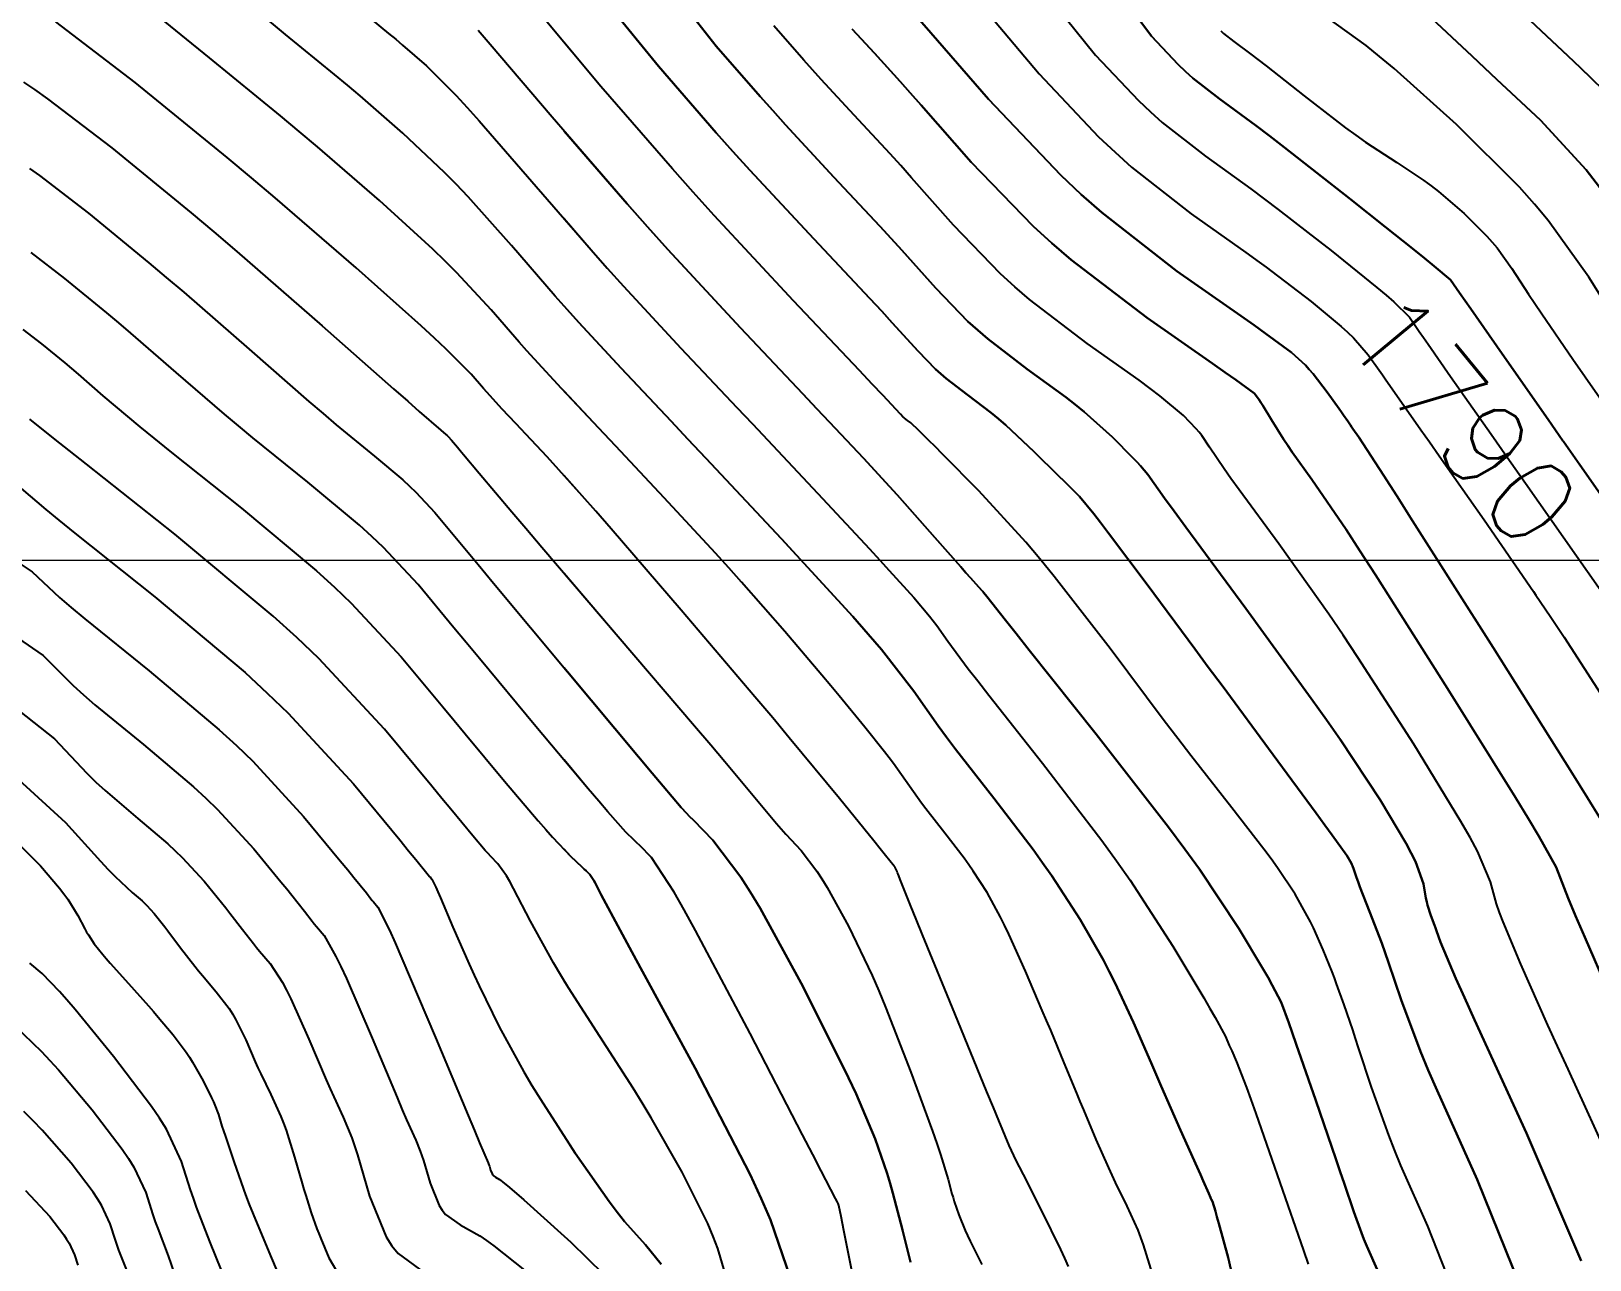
# Model space of a CAD drawing. Header units: metres. Extents: x 837117 to 838477, y 1189012 to 1191015.
# Drawn here: x 837800.8 to 837871.3, y 1189782.2 to 1189837.8 of the extents above; entities that cross this region are included whole.
import ezdxf

# ---------------------------------------------------------------- set-up
doc = ezdxf.new("R2010")
doc.units = ezdxf.units.M
doc.header["$LTSCALE"] = 0.3
doc.layers.add('COORD', color=7, linetype='Continuous', lineweight=20)
doc.layers.add('COTAS 10', color=1, linetype='Continuous')
doc.layers.add('COTAS INT', color=252, linetype='Continuous')
doc.styles.get("Standard").update_dxf_attribs({"font": 'simplex.shx'})

msp = doc.modelspace()

# ---------------------------------------------------------------- linework, layer by layer
at = {"layer": 'COORD'}
msp.add_line((837476.514, 1189813.872), (838476.514, 1189813.872), dxfattribs=at)
at = {"layer": 'COTAS 10'}
for points, elevation in [([(837855.585, 1189779.478), (837854.947, 1189782.328), (837854.522, 1189783.869), (837854.437, 1189784.17), (837854.367, 1189784.417), (837854.232, 1189784.852), (837854.182, 1189784.958), (837854.164, 1189784.997), (837854.145, 1189785.039), (837854.065, 1189785.227), (837853.815, 1189785.796), (837853.69, 1189786.079), (837853.54, 1189786.417), (837852.797, 1189788.091), (837851.921, 1189790.073), (837851.688, 1189790.605), (837851.459, 1189791.129), (837850.664, 1189792.961), (837849.826, 1189794.76), (837849.57, 1189795.264), (837849.302, 1189795.77), (837848.25, 1189797.619), (837846.968, 1189799.594), (837846.557, 1189800.181), (837846.122, 1189800.784), (837844.346, 1189803.103), (837842.614, 1189805.323), (837842.207, 1189805.864), (837841.831, 1189806.372), (837840.732, 1189807.938), (837839.271, 1189809.821), (837838.666, 1189810.528), (837837.974, 1189811.316), (837834.751, 1189814.835), (837831.333, 1189818.479), (837830.519, 1189819.346), (837829.762, 1189820.151), (837827.504, 1189822.548), (837825.597, 1189824.613), (837825.061, 1189825.209), (837824.522, 1189825.816), (837822.548, 1189828.096), (837820.581, 1189830.306), (837820.047, 1189830.869), (837819.517, 1189831.41), (837817.64, 1189833.188), (837815.7, 1189834.867), (837815.131, 1189835.347), (837814.548, 1189835.833), (837812.325, 1189837.64), (837810.263, 1189839.383)], 1770), ([(837870.905, 1189782.173), (837868.427, 1189787.955), (837866.083, 1189793.07), (837865.621, 1189794.092), (837865.239, 1189794.943), (837864.538, 1189796.594), (837864.367, 1189797.104), (837864.32, 1189797.237), (837864.274, 1189797.366), (837864.109, 1189797.799), (837863.959, 1189798.266), (837863.922, 1189798.416), (837863.886, 1189798.574), (837863.773, 1189799.221), (837863.413, 1189800.232), (837863.221, 1189800.621), (837862.989, 1189801.057), (837861.822, 1189803.023), (837860.021, 1189805.735), (837859.39, 1189806.64), (837858.702, 1189807.613), (837855.739, 1189811.687), (837853.029, 1189815.359), (837852.501, 1189816.08), (837852.069, 1189816.671), (837851.312, 1189817.737), (837850.988, 1189818.134), (837850.829, 1189818.305), (837850.641, 1189818.501), (837849.711, 1189819.431), (837848.437, 1189820.573), (837848.031, 1189820.904), (837847.603, 1189821.242), (837845.864, 1189822.513), (837844.08, 1189823.874), (837843.623, 1189824.267), (837843.183, 1189824.667), (837841.726, 1189826.173), (837840.198, 1189827.888), (837839.712, 1189828.42), (837839.199, 1189828.978), (837837.123, 1189831.2), (837834.936, 1189833.559), (837834.354, 1189834.203), (837833.782, 1189834.843), (837831.801, 1189837.123), (837829.977, 1189839.46)], 1780), ([(837829.977, 1189839.46), (837831.801, 1189837.123), (837833.782, 1189834.843), (837834.354, 1189834.203), (837834.936, 1189833.559), (837837.123, 1189831.2), (837839.199, 1189828.978), (837839.712, 1189828.42), (837840.198, 1189827.888), (837841.726, 1189826.173), (837843.183, 1189824.667), (837843.623, 1189824.267), (837844.08, 1189823.874), (837845.864, 1189822.513), (837847.603, 1189821.242), (837848.031, 1189820.904), (837848.437, 1189820.573), (837849.711, 1189819.431), (837850.641, 1189818.501), (837850.829, 1189818.305), (837850.988, 1189818.134), (837851.312, 1189817.737), (837852.069, 1189816.671), (837852.501, 1189816.08), (837853.029, 1189815.359), (837855.739, 1189811.687), (837858.702, 1189807.613), (837859.39, 1189806.64), (837860.021, 1189805.735), (837861.822, 1189803.023), (837862.989, 1189801.057), (837863.221, 1189800.621), (837863.413, 1189800.232), (837863.773, 1189799.221), (837863.886, 1189798.574), (837863.922, 1189798.416), (837863.959, 1189798.266), (837864.109, 1189797.799), (837864.274, 1189797.366), (837864.32, 1189797.237), (837864.367, 1189797.104), (837864.538, 1189796.594), (837865.239, 1189794.943), (837865.621, 1189794.092), (837866.083, 1189793.07), (837868.427, 1189787.955), (837870.905, 1189782.173)], 1780), ([(837867.633, 1189839.184), (837870.304, 1189836.675), (837870.866, 1189836.142), (837871.352, 1189835.678), (837872.463, 1189834.588), (837872.983, 1189834.037), (837873.095, 1189833.913), (837873.193, 1189833.803), (837873.435, 1189833.509), (837874.046, 1189832.538), (837874.377, 1189832), (837874.43, 1189831.914), (837874.779, 1189831.346), (837874.923, 1189831.11)], 1800), ([(837871.352, 1189835.678), (837870.866, 1189836.142), (837870.304, 1189836.675), (837867.633, 1189839.184)], 1800), ([(837847.144, 1189838.957), (837848.945, 1189836.715), (837850.887, 1189834.657), (837851.426, 1189834.147), (837851.965, 1189833.664), (837853.913, 1189832.137), (837855.972, 1189830.658), (837856.58, 1189830.205), (837857.205, 1189829.733), (837858.553, 1189828.687), (837859.598, 1189827.873), (837861.663, 1189826.203), (837862.08, 1189825.852), (837862.43, 1189825.549), (837863.136, 1189824.853), (837863.586, 1189824.212), (837863.774, 1189823.942), (837863.991, 1189823.633), (837865.002, 1189822.183), (837866.829, 1189819.572), (837867.559, 1189818.531), (837868.386, 1189817.351), (837870.69, 1189814.069), (837872.183, 1189811.94)], 1790), ([(837847.144, 1189838.957), (837848.945, 1189836.715), (837850.887, 1189834.657), (837851.426, 1189834.147), (837851.965, 1189833.664), (837853.913, 1189832.137), (837855.972, 1189830.658), (837856.58, 1189830.205), (837857.205, 1189829.733), (837858.553, 1189828.687), (837859.598, 1189827.873), (837861.663, 1189826.203), (837862.08, 1189825.852), (837862.43, 1189825.549), (837863.136, 1189824.853), (837863.586, 1189824.212), (837863.774, 1189823.942), (837863.991, 1189823.633), (837865.002, 1189822.183), (837866.829, 1189819.572), (837867.559, 1189818.531), (837868.386, 1189817.351), (837870.69, 1189814.069), (837872.183, 1189811.94)], 1790), ([(837837.938, 1189781.742), (837837.571, 1189783.549), (837837.442, 1189784.185), (837837.343, 1189784.675), (837837.313, 1189784.764), (837837.299, 1189784.797), (837837.282, 1189784.834), (837837.198, 1189784.996), (837836.544, 1189786.253), (837836.168, 1189786.979), (837835.706, 1189787.869), (837833.335, 1189792.453), (837830.871, 1189797.115), (837830.352, 1189798.056), (837829.903, 1189798.844), (837828.87, 1189800.425), (837828.345, 1189800.96), (837828.217, 1189801.088), (837828.096, 1189801.208), (837827.722, 1189801.57), (837826.9, 1189802.49), (837826.497, 1189802.961), (837826.017, 1189803.526), (837823.653, 1189806.347), (837821.095, 1189809.42), (837820.493, 1189810.144), (837819.938, 1189810.811), (837818.321, 1189812.763), (837816.757, 1189814.441), (837816.236, 1189814.936), (837815.678, 1189815.445), (837813.343, 1189817.396), (837810.858, 1189819.398), (837810.204, 1189819.939), (837809.565, 1189820.474), (837807.383, 1189822.36), (837805.344, 1189824.136), (837804.796, 1189824.601), (837804.255, 1189825.056), (837802.36, 1189826.605), (837800.83, 1189827.781)], 1760), ([(837824.923, 1189825.364), (837825.061, 1189825.209), (837825.597, 1189824.613), (837827.504, 1189822.548), (837829.762, 1189820.151), (837830.519, 1189819.346), (837831.333, 1189818.479), (837834.751, 1189814.835), (837837.974, 1189811.316), (837838.666, 1189810.528), (837839.271, 1189809.821), (837840.732, 1189807.938), (837841.831, 1189806.372), (837842.207, 1189805.864), (837842.614, 1189805.323), (837844.346, 1189803.103), (837846.122, 1189800.784), (837846.557, 1189800.181), (837846.968, 1189799.594), (837848.25, 1189797.619), (837849.302, 1189795.77), (837849.57, 1189795.264), (837849.826, 1189794.76), (837850.664, 1189792.961), (837851.459, 1189791.129), (837851.688, 1189790.605), (837851.921, 1189790.073), (837852.797, 1189788.091), (837853.54, 1189786.417), (837853.69, 1189786.079), (837853.815, 1189785.796), (837854.065, 1189785.227), (837854.145, 1189785.039), (837854.164, 1189784.997), (837854.182, 1189784.958), (837854.232, 1189784.852), (837854.367, 1189784.417), (837854.437, 1189784.17), (837854.522, 1189783.869), (837854.947, 1189782.328), (837855.585, 1189779.478)], 1770), ([(837799.045, 1189811.15), (837801.38, 1189809.56), (837802.732, 1189808.204), (837803.202, 1189807.777), (837803.714, 1189807.328), (837805.909, 1189805.525), (837808.175, 1189803.618), (837808.731, 1189803.105), (837809.256, 1189802.598), (837810.897, 1189800.817), (837812.123, 1189799.325), (837812.388, 1189798.999), (837812.62, 1189798.712), (837813.185, 1189797.99), (837813.536, 1189797.534), (837813.632, 1189797.414), (837813.728, 1189797.297), (837814.07, 1189796.895), (837814.611, 1189795.948), (837814.831, 1189795.487), (837815.083, 1189794.94), (837816.247, 1189792.244), (837817.379, 1189789.556), (837817.61, 1189789.013), (837817.806, 1189788.558), (837818.216, 1189787.641), (837818.423, 1189787.131), (837818.492, 1189786.932), (837818.564, 1189786.708), (837818.866, 1189785.692), (837819.275, 1189784.684), (837819.416, 1189784.466), (837819.569, 1189784.273), (837820.22, 1189783.798), (837821.11, 1189783.299), (837821.413, 1189783.092), (837821.741, 1189782.855), (837823.13, 1189781.749)], 1750), ([(837837.938, 1189781.742), (837837.571, 1189783.549), (837837.442, 1189784.185), (837837.343, 1189784.675), (837837.313, 1189784.764), (837837.299, 1189784.797), (837837.282, 1189784.834), (837837.198, 1189784.996), (837836.544, 1189786.253), (837836.168, 1189786.979), (837835.706, 1189787.869), (837833.335, 1189792.453), (837830.871, 1189797.115), (837830.352, 1189798.056), (837829.903, 1189798.844), (837828.87, 1189800.425), (837828.345, 1189800.96), (837828.217, 1189801.088), (837828.096, 1189801.208), (837827.722, 1189801.57), (837826.9, 1189802.49), (837826.497, 1189802.961), (837826.017, 1189803.526), (837824.923, 1189804.831)], 1760), ([(837800.071, 1189792.825), (837801.304, 1189791.637), (837801.679, 1189791.239), (837802.069, 1189790.81), (837803.596, 1189789.012), (837804.953, 1189787.223), (837805.235, 1189786.801), (837805.477, 1189786.41), (837806.012, 1189785.262), (837806.333, 1189784.251), (837806.44, 1189783.946), (837806.554, 1189783.631), (837807.031, 1189782.402), (837807.436, 1189781.227)], 1740)]:
    msp.add_lwpolyline(points, dxfattribs=dict(at, elevation=elevation))
at = {"layer": 'COTAS INT'}
for points, elevation in [([(837850.15, 1189839.365), (837851.485, 1189837.564), (837852.686, 1189836.292), (837853.019, 1189835.977), (837853.352, 1189835.678), (837854.557, 1189834.734), (837856.201, 1189833.525), (837856.811, 1189833.059), (837857.488, 1189832.537), (837860.42, 1189830.237), (837857.488, 1189832.537), (837856.811, 1189833.059), (837856.201, 1189833.525), (837854.557, 1189834.734), (837853.352, 1189835.678), (837853.019, 1189835.977), (837852.686, 1189836.292), (837851.485, 1189837.564), (837850.15, 1189839.365)], 1792), ([(837851.528, 1189781.586), (837851.123, 1189782.893), (837851.001, 1189783.23), (837850.874, 1189783.556), (837850.379, 1189784.643), (837849.847, 1189785.724), (837849.696, 1189786.046), (837849.544, 1189786.378), (837848.983, 1189787.659), (837848.414, 1189789.01), (837848.257, 1189789.386), (837848.1, 1189789.763), (837847.534, 1189791.133), (837846.921, 1189792.606), (837846.735, 1189793.047), (837846.542, 1189793.504), (837845.783, 1189795.276), (837845.028, 1189796.958), (837844.836, 1189797.357), (837844.652, 1189797.728), (837844.051, 1189798.831), (837843.422, 1189799.801), (837843.22, 1189800.089), (837843.006, 1189800.385), (837842.134, 1189801.524), (837841.284, 1189802.614), (837841.084, 1189802.88), (837840.899, 1189803.129), (837840.36, 1189803.898), (837839.811, 1189804.675), (837839.62, 1189804.929), (837839.413, 1189805.201), (837838.525, 1189806.321), (837837.363, 1189807.732), (837836.983, 1189808.186), (837836.578, 1189808.668), (837834.904, 1189810.637), (837832.949, 1189812.872), (837832.367, 1189813.521), (837831.768, 1189814.184), (837829.454, 1189816.69), (837827.264, 1189819.025), (837826.742, 1189819.581), (837826.257, 1189820.097), (837824.809, 1189821.633), (837823.587, 1189822.957), (837823.244, 1189823.339), (837822.898, 1189823.728), (837821.633, 1189825.189), (837820.081, 1189826.864), (837819.554, 1189827.388), (837818.986, 1189827.938), (837816.584, 1189830.14), (837813.777, 1189832.571), (837812.953, 1189833.265), (837812.108, 1189833.968), (837808.891, 1189836.584), (837806.098, 1189838.862)], 1768), ([(837815.759, 1189838.696), (837816.987, 1189837.697), (837817.31, 1189837.429), (837817.624, 1189837.164), (837818.696, 1189836.236), (837820.048, 1189834.883), (837820.54, 1189834.349), (837821.082, 1189833.748), (837823.463, 1189831.003), (837826.146, 1189827.904), (837826.878, 1189827.079), (837827.606, 1189826.269), (837830.198, 1189823.463), (837832.739, 1189820.769), (837833.435, 1189820.03), (837834.128, 1189819.293), (837836.602, 1189816.657), (837838.727, 1189814.378), (837839.2, 1189813.866), (837839.622, 1189813.407), (837840.727, 1189812.181), (837841.436, 1189811.338), (837841.609, 1189811.121), (837841.772, 1189810.91), (837842.274, 1189810.207), (837843.195, 1189808.959), (837843.622, 1189808.405), (837844.124, 1189807.761), (837846.557, 1189804.683), (837849.237, 1189801.182), (837849.894, 1189800.272), (837850.515, 1189799.388), (837852.448, 1189796.407), (837853.841, 1189794.07), (837854.121, 1189793.592), (837854.355, 1189793.186), (837854.818, 1189792.33), (837854.996, 1189791.922), (837855.05, 1189791.799), (837855.106, 1189791.671), (837855.326, 1189791.173), (837855.769, 1189790.016), (837855.966, 1189789.473), (837856.194, 1189788.834), (837857.286, 1189785.721), (837858.351, 1189782.639), (837858.563, 1189782.018)], 1772), ([(837865.241, 1189780.533), (837863.968, 1189783.746), (837862.755, 1189786.494), (837862.468, 1189787.19), (837862.202, 1189787.856), (837861.421, 1189790.028), (837860.841, 1189791.809), (837860.703, 1189792.229), (837860.574, 1189792.618), (837860.188, 1189793.761), (837859.847, 1189794.712), (837859.746, 1189794.979), (837859.642, 1189795.249), (837859.245, 1189796.24), (837858.798, 1189797.237), (837858.662, 1189797.51), (837858.521, 1189797.783), (837857.97, 1189798.76), (837857.176, 1189799.949), (837856.881, 1189800.356), (837856.554, 1189800.796), (837855.104, 1189802.663), (837853.25, 1189805.037), (837852.669, 1189805.797), (837852.058, 1189806.6), (837849.604, 1189809.872), (837847.084, 1189813.131), (837846.431, 1189813.928), (837845.797, 1189814.678), (837843.669, 1189817.004), (837842.023, 1189818.669), (837841.692, 1189819.003), (837841.416, 1189819.282), (837840.872, 1189819.827), (837840.692, 1189819.996), (837840.645, 1189820.037), (837840.6, 1189820.075), (837840.447, 1189820.192), (837840.311, 1189820.295), (837840.276, 1189820.325), (837840.243, 1189820.356), (837840.132, 1189820.47), (837839.327, 1189821.329), (837838.856, 1189821.829), (837838.278, 1189822.443), (837835.293, 1189825.604), (837831.715, 1189829.463), (837830.763, 1189830.517), (837829.827, 1189831.564), (837826.587, 1189835.293), (837823.99, 1189838.403)], 1776), ([(837868.131, 1189781.082), (837866.198, 1189785.851), (837864.386, 1189789.884), (837863.991, 1189790.807), (837863.642, 1189791.645), (837862.765, 1189793.974), (837862.197, 1189795.672), (837862.042, 1189796.113), (837861.888, 1189796.541), (837861.34, 1189797.984), (837860.902, 1189799.1), (837860.817, 1189799.324), (837860.748, 1189799.509), (837860.629, 1189799.87), (837860.569, 1189800.039), (837860.537, 1189800.103), (837860.498, 1189800.176), (837860.304, 1189800.504), (837859.649, 1189801.434), (837859.321, 1189801.887), (837858.929, 1189802.424), (837856.981, 1189805.069), (837854.667, 1189808.194), (837854.045, 1189809.034), (837853.43, 1189809.862), (837851.276, 1189812.764), (837849.529, 1189815.095), (837849.171, 1189815.565), (837848.868, 1189815.958), (837848.228, 1189816.743), (837847.738, 1189817.23), (837847.53, 1189817.435), (837847.29, 1189817.672), (837846.16, 1189818.78), (837844.886, 1189819.97), (837844.555, 1189820.258), (837844.234, 1189820.528), (837843.155, 1189821.352), (837842.195, 1189822.084), (837841.95, 1189822.296), (837841.713, 1189822.511), (837840.929, 1189823.321), (837839.762, 1189824.609), (837839.284, 1189825.125), (837838.739, 1189825.71), (837836.208, 1189828.402), (837833.325, 1189831.511), (837832.558, 1189832.36), (837831.804, 1189833.204), (837829.194, 1189836.208), (837826.983, 1189838.931)], 1778), ([(837826.983, 1189838.931), (837829.194, 1189836.208), (837831.804, 1189833.204), (837832.558, 1189832.36), (837833.325, 1189831.511), (837836.208, 1189828.402), (837838.739, 1189825.71), (837839.284, 1189825.125), (837839.762, 1189824.609), (837840.929, 1189823.321), (837841.713, 1189822.511), (837841.95, 1189822.296), (837842.195, 1189822.084), (837843.155, 1189821.352), (837844.234, 1189820.528), (837844.555, 1189820.258), (837844.886, 1189819.97), (837846.16, 1189818.78), (837847.29, 1189817.672), (837847.53, 1189817.435), (837847.738, 1189817.23), (837848.228, 1189816.743), (837848.868, 1189815.958), (837849.171, 1189815.565), (837849.529, 1189815.095), (837851.276, 1189812.764), (837853.43, 1189809.862), (837854.045, 1189809.034), (837854.667, 1189808.194), (837856.981, 1189805.069), (837858.929, 1189802.424), (837859.321, 1189801.887), (837859.649, 1189801.434), (837860.304, 1189800.504), (837860.498, 1189800.176), (837860.537, 1189800.103), (837860.569, 1189800.039), (837860.629, 1189799.87), (837860.748, 1189799.509), (837860.817, 1189799.324), (837860.902, 1189799.1), (837861.34, 1189797.984), (837861.888, 1189796.541), (837862.042, 1189796.113), (837862.197, 1189795.672), (837862.765, 1189793.974), (837863.642, 1189791.645), (837863.991, 1189790.807), (837864.386, 1189789.884), (837866.198, 1189785.851), (837868.131, 1189781.082)], 1778), ([(837844.137, 1189838.549), (837846.405, 1189835.865), (837849.089, 1189833.022), (837849.833, 1189832.318), (837850.577, 1189831.65), (837853.27, 1189829.54), (837855.743, 1189827.791), (837856.349, 1189827.351), (837856.665, 1189827.119), (837856.921, 1189826.929), (837858.704, 1189825.567), (837860.049, 1189824.445), (837860.345, 1189824.176), (837860.608, 1189823.924), (837861.28, 1189823.161), (837861.771, 1189822.462), (837861.919, 1189822.25), (837862.073, 1189822.03), (837862.676, 1189821.168), (837863.653, 1189819.771), (837864.043, 1189819.214), (837864.485, 1189818.583), (837866.516, 1189815.689), (837868.744, 1189812.453), (837868.857, 1189812.287), (837869.495, 1189811.336), (837870.128, 1189810.381), (837872.379, 1189806.9)], 1788), ([(837844.137, 1189838.549), (837846.405, 1189835.865), (837849.089, 1189833.022), (837849.833, 1189832.318), (837850.577, 1189831.65), (837853.27, 1189829.54), (837855.743, 1189827.791), (837856.349, 1189827.351), (837856.665, 1189827.119), (837856.921, 1189826.929), (837858.704, 1189825.567), (837860.049, 1189824.445), (837860.345, 1189824.176), (837860.608, 1189823.924), (837861.28, 1189823.161), (837861.771, 1189822.462), (837861.919, 1189822.25), (837862.073, 1189822.03), (837862.676, 1189821.168), (837863.653, 1189819.771), (837864.043, 1189819.214), (837864.485, 1189818.583), (837866.516, 1189815.689), (837868.744, 1189812.453), (837868.857, 1189812.287), (837869.495, 1189811.336), (837870.128, 1189810.381), (837872.379, 1189806.9)], 1788), ([(837874.923, 1189821.014), (837874.409, 1189821.75), (837873.344, 1189823.337), (837873.01, 1189823.854), (837872.659, 1189824.403), (837871.252, 1189826.667), (837869.412, 1189829.236), (837868.788, 1189829.979), (837868.114, 1189830.736), (837865.268, 1189833.582), (837862.449, 1189836.104), (837861.793, 1189836.657), (837861.19, 1189837.147), (837859.462, 1189838.388)], 1796), ([(837872.659, 1189824.403), (837871.252, 1189826.667), (837869.412, 1189829.236), (837868.788, 1189829.979), (837868.114, 1189830.736), (837865.268, 1189833.582), (837862.449, 1189836.104), (837861.793, 1189836.657), (837861.19, 1189837.147), (837859.462, 1189838.388)], 1796), ([(837871.734, 1189830.743), (837871.127, 1189831.523), (837869.068, 1189833.775), (837867.088, 1189835.615), (837866.531, 1189836.136), (837865.969, 1189836.662), (837863.907, 1189838.601)], 1798), ([(837863.907, 1189838.601), (837865.969, 1189836.662), (837866.531, 1189836.136), (837867.088, 1189835.615), (837869.068, 1189833.775), (837871.127, 1189831.523), (837871.734, 1189830.743), (837872.357, 1189829.895), (837874.741, 1189826.267), (837874.923, 1189825.97)], 1798), ([(837847.725, 1189781.916), (837847.565, 1189782.289), (837847.381, 1189782.695), (837846.526, 1189784.434), (837845.687, 1189786.076), (837845.514, 1189786.42), (837845.366, 1189786.717), (837845.047, 1189787.389), (837844.576, 1189788.524), (837844.334, 1189789.113), (837844.042, 1189789.821), (837842.584, 1189793.368), (837841.129, 1189796.916), (837840.84, 1189797.625), (837840.6, 1189798.214), (837840.143, 1189799.355), (837840.027, 1189799.663), (837840.002, 1189799.727), (837839.98, 1189799.783), (837839.925, 1189799.909), (837839.892, 1189799.968), (837839.884, 1189799.982), (837839.877, 1189799.993), (837839.852, 1189800.025), (837839.458, 1189800.508), (837839.218, 1189800.804), (837838.92, 1189801.171), (837837.369, 1189803.086), (837835.102, 1189805.836), (837834.353, 1189806.731), (837833.551, 1189807.683), (837830.217, 1189811.603), (837827.051, 1189815.281), (837826.355, 1189816.081), (837825.737, 1189816.786), (837824.158, 1189818.544), (837823.195, 1189819.571), (837822.965, 1189819.816), (837822.752, 1189820.043), (837822.115, 1189820.718), (837821.577, 1189821.3), (837821.427, 1189821.468), (837821.275, 1189821.639), (837820.718, 1189822.282), (837819.58, 1189823.422), (837819.062, 1189823.907), (837818.455, 1189824.465), (837815.528, 1189827.092), (837811.864, 1189830.265), (837810.792, 1189831.169), (837809.695, 1189832.082), (837805.528, 1189835.471), (837801.945, 1189838.225)], 1766), ([(837861.739, 1189781.642), (837861.207, 1189782.846), (837861.081, 1189783.15), (837860.965, 1189783.443), (837860.623, 1189784.394), (837860.189, 1189785.695), (837860.015, 1189786.207), (837859.818, 1189786.785), (837858.911, 1189789.423), (837858.025, 1189791.973), (837857.84, 1189792.497), (837857.683, 1189792.94), (837857.335, 1189793.881), (837856.937, 1189794.65), (837856.748, 1189794.984), (837856.525, 1189795.372), (837855.433, 1189797.211), (837853.645, 1189799.886), (837852.982, 1189800.801), (837852.246, 1189801.79), (837848.984, 1189805.992), (837845.952, 1189809.802), (837845.361, 1189810.545), (837844.879, 1189811.153), (837844.036, 1189812.221), (837843.898, 1189812.398), (837843.859, 1189812.444), (837843.82, 1189812.489), (837843.68, 1189812.64), (837843.289, 1189813.072), (837843.092, 1189813.294), (837842.857, 1189813.56), (837841.689, 1189814.89), (837840.331, 1189816.425), (837839.975, 1189816.821), (837839.629, 1189817.204), (837838.454, 1189818.479), (837836.922, 1189820.108), (837836.351, 1189820.714), (837835.716, 1189821.387), (837832.892, 1189824.378), (837829.616, 1189827.925), (837828.695, 1189828.95), (837827.769, 1189829.992), (837824.378, 1189833.91), (837821.583, 1189837.19), (837821.032, 1189837.83)], 1774), ([(837872.352, 1189786.384), (837870.308, 1189790.839), (837869.835, 1189791.879), (837869.402, 1189792.836), (837868.173, 1189795.594), (837867.376, 1189797.511), (837867.215, 1189797.938), (837867.081, 1189798.319), (837866.81, 1189799.319), (837866.217, 1189800.703), (837865.878, 1189801.325), (837865.464, 1189802.052), (837863.341, 1189805.542), (837860.812, 1189809.467), (837860.144, 1189810.469), (837859.488, 1189811.432), (837857.234, 1189814.604), (837855.436, 1189817.056), (837855.068, 1189817.567), (837854.757, 1189818.005), (837854.105, 1189818.978), (837853.75, 1189819.501), (837853.627, 1189819.655), (837853.494, 1189819.813), (837852.92, 1189820.418), (837851.862, 1189821.3), (837851.422, 1189821.634), (837850.919, 1189822.007), (837848.572, 1189823.674), (837845.964, 1189825.663), (837845.297, 1189826.238), (837844.653, 1189826.823), (837842.523, 1189829.024), (837840.633, 1189831.167), (837840.14, 1189831.716), (837839.66, 1189832.246), (837838.038, 1189833.998), (837836.546, 1189835.607), (837836.149, 1189836.046), (837835.759, 1189836.483), (837834.408, 1189838.038)], 1782), ([(837872.352, 1189786.384), (837870.308, 1189790.839), (837869.835, 1189791.879), (837869.402, 1189792.836), (837868.173, 1189795.594), (837867.376, 1189797.511), (837867.215, 1189797.938), (837867.081, 1189798.319), (837866.81, 1189799.319), (837866.217, 1189800.703), (837865.878, 1189801.325), (837865.464, 1189802.052), (837863.341, 1189805.542), (837860.812, 1189809.467), (837860.144, 1189810.469), (837859.488, 1189811.432), (837857.234, 1189814.604), (837855.436, 1189817.056), (837855.068, 1189817.567), (837854.757, 1189818.005), (837854.105, 1189818.978), (837853.75, 1189819.501), (837853.627, 1189819.655), (837853.494, 1189819.813), (837852.92, 1189820.418), (837851.862, 1189821.3), (837851.422, 1189821.634), (837850.919, 1189822.007), (837848.572, 1189823.674), (837845.964, 1189825.663), (837845.297, 1189826.238), (837844.653, 1189826.823), (837842.523, 1189829.024), (837840.633, 1189831.167), (837840.14, 1189831.716), (837839.66, 1189832.246), (837838.038, 1189833.998), (837836.546, 1189835.607), (837836.149, 1189836.046), (837835.759, 1189836.483), (837834.408, 1189838.038)], 1782), ([(837873.214, 1189791.864), (837871.066, 1189796.816), (837870.652, 1189797.784), (837870.318, 1189798.576), (837869.766, 1189799.982), (837868.991, 1189801.382), (837868.515, 1189802.171), (837867.927, 1189803.134), (837864.859, 1189808.061), (837861.604, 1189813.2), (837860.897, 1189814.297), (837860.275, 1189815.252), (837858.729, 1189817.521), (837857.843, 1189818.753), (837857.636, 1189819.054), (837857.446, 1189819.338), (837856.898, 1189820.22), (837856.513, 1189820.869), (837856.426, 1189821.006), (837856.346, 1189821.125), (837856.129, 1189821.404), (837855.286, 1189822.028), (837854.813, 1189822.364), (837854.235, 1189822.772), (837851.28, 1189824.835), (837847.849, 1189827.452), (837846.97, 1189828.208), (837846.123, 1189828.979), (837843.32, 1189831.875), (837841.068, 1189834.446), (837840.568, 1189835.011), (837840.121, 1189835.513), (837838.952, 1189836.796), (837838.156, 1189837.655), (837837.944, 1189837.89)], 1784), ([(837837.944, 1189837.89), (837838.156, 1189837.655), (837838.952, 1189836.796), (837840.121, 1189835.513), (837840.568, 1189835.011), (837841.068, 1189834.446), (837843.32, 1189831.875), (837846.123, 1189828.979), (837846.97, 1189828.208), (837847.849, 1189827.452), (837851.28, 1189824.835), (837854.235, 1189822.772), (837854.813, 1189822.364), (837855.286, 1189822.028), (837856.129, 1189821.404), (837856.346, 1189821.125), (837856.426, 1189821.006), (837856.513, 1189820.869), (837856.898, 1189820.22), (837857.446, 1189819.338), (837857.636, 1189819.054), (837857.843, 1189818.753), (837858.729, 1189817.521), (837860.275, 1189815.252), (837860.897, 1189814.297), (837861.604, 1189813.2), (837864.859, 1189808.061), (837867.927, 1189803.134), (837868.515, 1189802.171), (837868.991, 1189801.382), (837869.766, 1189799.982), (837870.318, 1189798.576), (837870.652, 1189797.784), (837871.066, 1189796.816), (837873.214, 1189791.864)], 1784), ([(837871.751, 1189802.219), (837871.192, 1189803.123), (837870.503, 1189804.23), (837866.917, 1189809.919), (837863.284, 1189815.646), (837862.564, 1189816.777), (837861.968, 1189817.71), (837860.85, 1189819.438), (837860.585, 1189819.815), (837860.527, 1189819.897), (837860.476, 1189819.97), (837860.349, 1189820.152), (837860.156, 1189820.427), (837860.064, 1189820.558), (837859.956, 1189820.712), (837859.423, 1189821.469), (837858.785, 1189822.299), (837858.61, 1189822.499), (837858.435, 1189822.687), (837857.81, 1189823.262), (837856.638, 1189824.126), (837856.118, 1189824.496), (837855.513, 1189824.924), (837852.626, 1189826.944), (837849.229, 1189829.592), (837848.303, 1189830.416), (837847.384, 1189831.279), (837844.117, 1189834.726), (837841.504, 1189837.725), (837840.996, 1189838.307)], 1786), ([(837840.996, 1189838.307), (837841.504, 1189837.725), (837844.117, 1189834.726), (837847.384, 1189831.279), (837848.303, 1189830.416), (837849.229, 1189829.592), (837852.626, 1189826.944), (837855.513, 1189824.924), (837856.118, 1189824.496), (837856.638, 1189824.126), (837857.81, 1189823.262), (837858.435, 1189822.687), (837858.61, 1189822.499), (837858.785, 1189822.299), (837859.423, 1189821.469), (837859.956, 1189820.712), (837860.064, 1189820.558), (837860.156, 1189820.427), (837860.349, 1189820.152), (837860.476, 1189819.97), (837860.527, 1189819.897), (837860.585, 1189819.815), (837860.85, 1189819.438), (837861.968, 1189817.71), (837862.564, 1189816.777), (837863.284, 1189815.646), (837866.917, 1189809.919), (837870.503, 1189804.23), (837871.192, 1189803.123), (837871.751, 1189802.219)], 1786), ([(837854.612, 1189837.806), (837854.74, 1189837.691), (837855.201, 1189837.33), (837855.969, 1189836.758), (837856.29, 1189836.51), (837856.658, 1189836.224), (837858.377, 1189834.87), (837860.252, 1189833.43), (837860.718, 1189833.091), (837861.16, 1189832.777), (837862.564, 1189831.856), (837863.793, 1189831.044), (837864.126, 1189830.798), (837864.455, 1189830.543), (837865.616, 1189829.549), (837866.637, 1189828.527), (837866.879, 1189828.255), (837867.103, 1189827.989), (837867.764, 1189827.066), (837868.519, 1189825.896), (837868.802, 1189825.472), (837869.118, 1189825.006), (837870.527, 1189822.965), (837872.306, 1189820.418)], 1794), ([(837854.612, 1189837.806), (837854.74, 1189837.691), (837855.201, 1189837.33), (837855.969, 1189836.758), (837856.29, 1189836.51), (837856.658, 1189836.224), (837858.377, 1189834.87), (837860.252, 1189833.43), (837860.718, 1189833.091), (837861.16, 1189832.777), (837862.564, 1189831.856), (837863.793, 1189831.044), (837864.126, 1189830.798), (837864.455, 1189830.543), (837865.616, 1189829.549), (837866.637, 1189828.527), (837866.879, 1189828.255), (837867.103, 1189827.989), (837867.764, 1189827.066), (837868.519, 1189825.896), (837868.802, 1189825.472), (837869.118, 1189825.006), (837870.527, 1189822.965), (837872.306, 1189820.418)], 1794), ([(837865.241, 1189780.533), (837863.968, 1189783.746), (837862.755, 1189786.494), (837862.468, 1189787.19), (837862.202, 1189787.856), (837861.421, 1189790.028), (837860.841, 1189791.809), (837860.703, 1189792.229), (837860.574, 1189792.618), (837860.188, 1189793.761), (837859.847, 1189794.712), (837859.746, 1189794.979), (837859.642, 1189795.249), (837859.245, 1189796.24), (837858.798, 1189797.237), (837858.662, 1189797.51), (837858.521, 1189797.783), (837857.97, 1189798.76), (837857.176, 1189799.949), (837856.881, 1189800.356), (837856.554, 1189800.796), (837855.104, 1189802.663), (837853.25, 1189805.037), (837852.669, 1189805.797), (837852.058, 1189806.6), (837849.604, 1189809.872), (837847.084, 1189813.131), (837846.431, 1189813.928), (837845.797, 1189814.678), (837843.669, 1189817.004), (837842.023, 1189818.669), (837841.692, 1189819.003), (837841.416, 1189819.282), (837840.872, 1189819.827), (837840.692, 1189819.996), (837840.645, 1189820.037), (837840.6, 1189820.075), (837840.447, 1189820.192), (837840.311, 1189820.295), (837840.276, 1189820.325), (837840.243, 1189820.356), (837840.132, 1189820.47), (837839.327, 1189821.329), (837838.856, 1189821.829), (837838.278, 1189822.443), (837835.293, 1189825.604), (837831.715, 1189829.463), (837830.763, 1189830.517), (837829.827, 1189831.564), (837826.587, 1189835.293), (837824.923, 1189837.285)], 1776), ([(837800.488, 1189835.487), (837800.984, 1189835.159), (837801.574, 1189834.743), (837804.472, 1189832.516), (837808.062, 1189829.58), (837809.087, 1189828.719), (837810.126, 1189827.836), (837813.989, 1189824.472), (837817.215, 1189821.617), (837817.853, 1189821.055), (837818.379, 1189820.592), (837819.354, 1189819.747), (837819.58, 1189819.558), (837819.635, 1189819.508), (837819.685, 1189819.46), (837819.837, 1189819.297), (837820.105, 1189818.974), (837820.23, 1189818.825), (837820.375, 1189818.65), (837821.081, 1189817.803), (837822.56, 1189816.053), (837823.193, 1189815.309), (837823.924, 1189814.453), (837827.368, 1189810.423), (837830.819, 1189806.381), (837831.553, 1189805.516), (837832.191, 1189804.762), (837833.696, 1189802.958), (837834.527, 1189801.956), (837834.741, 1189801.709), (837834.948, 1189801.474), (837835.635, 1189800.731), (837836.355, 1189799.806), (837836.581, 1189799.457), (837836.82, 1189799.067), (837837.782, 1189797.32), (837838.847, 1189795.084), (837839.151, 1189794.385), (837839.459, 1189793.652), (837840.604, 1189790.716), (837841.575, 1189788.047), (837841.773, 1189787.481), (837841.941, 1189786.991), (837842.292, 1189785.85), (837842.457, 1189785.211), (837842.508, 1189785.038), (837842.56, 1189784.866), (837842.766, 1189784.26), (837843.06, 1189783.554), (837843.168, 1189783.319), (837843.286, 1189783.067), (837843.81, 1189782.017)], 1764), ([(837824.923, 1189833.28), (837827.769, 1189829.992), (837828.695, 1189828.95), (837829.616, 1189827.925), (837832.892, 1189824.378), (837835.716, 1189821.387), (837836.351, 1189820.714), (837836.922, 1189820.108), (837838.454, 1189818.479), (837839.629, 1189817.204), (837839.975, 1189816.821), (837840.331, 1189816.425), (837841.689, 1189814.89), (837842.857, 1189813.56), (837843.092, 1189813.294), (837843.289, 1189813.072), (837843.68, 1189812.64), (837843.82, 1189812.489), (837843.859, 1189812.444), (837843.898, 1189812.398), (837844.036, 1189812.221), (837844.879, 1189811.153), (837845.361, 1189810.545), (837845.952, 1189809.802), (837848.984, 1189805.992), (837852.246, 1189801.79), (837852.982, 1189800.801), (837853.645, 1189799.886), (837855.433, 1189797.211), (837856.525, 1189795.372), (837856.748, 1189794.984), (837856.937, 1189794.65), (837857.335, 1189793.881), (837857.683, 1189792.94), (837857.84, 1189792.497), (837858.025, 1189791.973), (837858.911, 1189789.423), (837859.818, 1189786.785), (837860.015, 1189786.207), (837860.189, 1189785.695), (837860.623, 1189784.394), (837860.965, 1189783.443), (837861.081, 1189783.15), (837861.207, 1189782.846), (837861.739, 1189781.642)], 1774), ([(837800.752, 1189831.579), (837801.202, 1189831.262), (837803.416, 1189829.56), (837806.158, 1189827.318), (837806.941, 1189826.66), (837807.735, 1189825.986), (837810.686, 1189823.416), (837813.39, 1189821.046), (837814.028, 1189820.497), (837814.618, 1189819.995), (837816.348, 1189818.572), (837817.629, 1189817.502), (837817.936, 1189817.222), (837818.221, 1189816.95), (837819.079, 1189816.03), (837820.437, 1189814.394), (837821.039, 1189813.671), (837821.738, 1189812.831), (837825.077, 1189808.822), (837828.284, 1189804.975), (837828.899, 1189804.238), (837829.397, 1189803.642), (837830.212, 1189802.674), (837830.459, 1189802.422), (837830.6, 1189802.278), (837830.771, 1189802.102), (837831.648, 1189801.2), (837832.918, 1189799.532), (837833.336, 1189798.873), (837833.783, 1189798.129), (837835.639, 1189794.731), (837837.396, 1189791.248), (837837.781, 1189790.449), (837838.121, 1189789.723), (837838.984, 1189787.7), (837839.522, 1189786.124), (837839.659, 1189785.68), (837839.79, 1189785.231), (837840.217, 1189783.583), (837840.578, 1189782.111)], 1762), ([(837872.607, 1189815.661), (837870.84, 1189818.179), (837870.098, 1189819.238), (837870.076, 1189819.27), (837869.406, 1189820.226), (837867.329, 1189823.198), (837865.908, 1189825.235), (837865.401, 1189825.961), (837864.993, 1189826.545), (837864.253, 1189827.173), (837863.815, 1189827.528), (837863.277, 1189827.961), (837862.041, 1189828.947), (837860.493, 1189830.179), (837860.42, 1189830.237), (837860.493, 1189830.179), (837862.041, 1189828.947), (837863.277, 1189827.961), (837863.815, 1189827.528), (837864.253, 1189827.173), (837864.993, 1189826.545), (837865.401, 1189825.961), (837865.908, 1189825.235), (837867.329, 1189823.198), (837869.406, 1189820.226), (837870.076, 1189819.27), (837870.098, 1189819.238), (837870.84, 1189818.179), (837872.607, 1189815.661)], 1792), ([(837824.923, 1189829.316), (837826.146, 1189827.904), (837826.878, 1189827.079), (837827.606, 1189826.269), (837830.198, 1189823.463), (837832.739, 1189820.769), (837833.435, 1189820.03), (837834.128, 1189819.293), (837836.602, 1189816.657), (837838.727, 1189814.378), (837839.2, 1189813.866), (837839.622, 1189813.407), (837840.727, 1189812.181), (837841.436, 1189811.338), (837841.609, 1189811.121), (837841.772, 1189810.91), (837842.274, 1189810.207), (837843.195, 1189808.959), (837843.622, 1189808.405), (837844.124, 1189807.761), (837846.557, 1189804.683), (837849.237, 1189801.182), (837849.894, 1189800.272), (837850.515, 1189799.388), (837852.448, 1189796.407), (837853.841, 1189794.07), (837854.121, 1189793.592), (837854.355, 1189793.186), (837854.818, 1189792.33), (837854.996, 1189791.922), (837855.05, 1189791.799), (837855.106, 1189791.671), (837855.326, 1189791.173), (837855.769, 1189790.016), (837855.966, 1189789.473), (837856.194, 1189788.834), (837857.286, 1189785.721), (837858.351, 1189782.639), (837858.563, 1189782.018)], 1772), ([(837800.459, 1189824.299), (837801.304, 1189823.65), (837802.351, 1189822.794), (837802.65, 1189822.543), (837802.953, 1189822.285), (837804.079, 1189821.304), (837805.74, 1189819.903), (837806.38, 1189819.381), (837807.097, 1189818.801), (837810.338, 1189816.221), (837813.726, 1189813.389), (837814.537, 1189812.65), (837815.293, 1189811.931), (837817.562, 1189809.495), (837819.439, 1189807.229), (837819.948, 1189806.616), (837820.451, 1189806.01), (837822.229, 1189803.873), (837823.751, 1189802.076), (837824.094, 1189801.684), (837824.403, 1189801.337), (837825.232, 1189800.467), (837825.733, 1189799.994), (837825.834, 1189799.898), (837825.919, 1189799.817), (837826.091, 1189799.651), (837826.21, 1189799.469), (837826.262, 1189799.378), (837826.321, 1189799.27), (837826.605, 1189798.734), (837827.46, 1189797.134), (837827.881, 1189796.356), (837828.381, 1189795.432), (837830.85, 1189790.884), (837833.328, 1189786.083), (837833.833, 1189785), (837834.261, 1189784.023), (837835.154, 1189781.385)], 1758), ([(837851.528, 1189781.586), (837851.123, 1189782.893), (837851.001, 1189783.23), (837850.874, 1189783.556), (837850.379, 1189784.643), (837849.847, 1189785.724), (837849.696, 1189786.046), (837849.544, 1189786.378), (837848.983, 1189787.659), (837848.414, 1189789.01), (837848.257, 1189789.386), (837848.1, 1189789.763), (837847.534, 1189791.133), (837846.921, 1189792.606), (837846.735, 1189793.047), (837846.542, 1189793.504), (837845.783, 1189795.276), (837845.028, 1189796.958), (837844.836, 1189797.357), (837844.652, 1189797.728), (837844.051, 1189798.831), (837843.422, 1189799.801), (837843.22, 1189800.089), (837843.006, 1189800.385), (837842.134, 1189801.524), (837841.284, 1189802.614), (837841.084, 1189802.88), (837840.899, 1189803.129), (837840.36, 1189803.898), (837839.811, 1189804.675), (837839.62, 1189804.929), (837839.413, 1189805.201), (837838.525, 1189806.321), (837837.363, 1189807.732), (837836.983, 1189808.186), (837836.578, 1189808.668), (837834.904, 1189810.637), (837832.949, 1189812.872), (837832.367, 1189813.521), (837831.768, 1189814.184), (837829.454, 1189816.69), (837827.264, 1189819.025), (837826.742, 1189819.581), (837826.257, 1189820.097), (837824.923, 1189821.512)], 1768), ([(837832.391, 1189781.004), (837831.88, 1189782.735), (837831.664, 1189783.282), (837831.417, 1189783.858), (837830.259, 1189786.18), (837828.858, 1189788.651), (837828.457, 1189789.32), (837828.051, 1189789.983), (837826.54, 1189792.323), (837825.119, 1189794.521), (837824.77, 1189795.094), (837824.44, 1189795.652), (837823.41, 1189797.54), (837822.634, 1189799.024), (837822.464, 1189799.328), (837822.313, 1189799.586), (837821.933, 1189800.128), (837821.606, 1189800.468), (837821.489, 1189800.598), (837821.361, 1189800.743), (837820.805, 1189801.398), (837819.808, 1189802.599), (837819.402, 1189803.088), (837818.94, 1189803.646), (837816.804, 1189806.228), (837813.829, 1189809.421), (837812.838, 1189810.364), (837811.775, 1189811.333), (837807.332, 1189815.046), (837803.336, 1189818.204), (837802.555, 1189818.823), (837801.915, 1189819.332), (837800.776, 1189820.248)], 1756), ([(837847.725, 1189781.916), (837847.565, 1189782.289), (837847.381, 1189782.695), (837846.526, 1189784.434), (837845.687, 1189786.076), (837845.514, 1189786.42), (837845.366, 1189786.717), (837845.047, 1189787.389), (837844.576, 1189788.524), (837844.334, 1189789.113), (837844.042, 1189789.821), (837842.584, 1189793.368), (837841.129, 1189796.916), (837840.84, 1189797.625), (837840.6, 1189798.214), (837840.143, 1189799.355), (837840.027, 1189799.663), (837840.002, 1189799.727), (837839.98, 1189799.783), (837839.925, 1189799.909), (837839.892, 1189799.968), (837839.884, 1189799.982), (837839.877, 1189799.993), (837839.852, 1189800.025), (837839.458, 1189800.508), (837839.218, 1189800.804), (837838.92, 1189801.171), (837837.369, 1189803.086), (837835.102, 1189805.836), (837834.353, 1189806.731), (837833.551, 1189807.683), (837830.217, 1189811.603), (837827.051, 1189815.281), (837826.355, 1189816.081), (837825.737, 1189816.786), (837824.923, 1189817.692)], 1766), ([(837800.382, 1189817.112), (837801.491, 1189816.156), (837802.084, 1189815.672), (837802.802, 1189815.094), (837806.428, 1189812.212), (837810.502, 1189808.783), (837811.502, 1189807.859), (837812.447, 1189806.947), (837815.397, 1189803.745), (837817.491, 1189801.212), (837817.896, 1189800.721), (837818.225, 1189800.322), (837818.783, 1189799.641), (837818.845, 1189799.56), (837818.862, 1189799.538), (837818.879, 1189799.517), (837818.941, 1189799.445), (837819.123, 1189799.071), (837819.217, 1189798.859), (837819.329, 1189798.6), (837819.891, 1189797.274), (837820.629, 1189795.588), (837820.853, 1189795.103), (837821.086, 1189794.609), (837821.994, 1189792.757), (837823.107, 1189790.722), (837823.468, 1189790.113), (837823.852, 1189789.484), (837825.429, 1189787.05), (837826.966, 1189784.853), (837827.325, 1189784.374), (837827.656, 1189783.951), (837828.608, 1189782.892), (837829.31, 1189782.024)], 1754), ([(837799.287, 1189814.394), (837800.881, 1189813.336), (837802.111, 1189812.18), (837802.643, 1189811.725), (837803.258, 1189811.211), (837806.168, 1189808.868), (837809.338, 1189806.201), (837810.116, 1189805.482), (837810.851, 1189804.772), (837813.147, 1189802.281), (837814.807, 1189800.268), (837815.142, 1189799.86), (837815.422, 1189799.517), (837815.984, 1189798.816), (837816.19, 1189798.547), (837816.247, 1189798.476), (837816.304, 1189798.407), (837816.505, 1189798.17), (837817.026, 1189797.13), (837817.283, 1189796.554), (837817.59, 1189795.853), (837819.106, 1189792.284), (837820.588, 1189788.747), (837820.874, 1189788.067), (837821.105, 1189787.517), (837821.489, 1189786.611), (837821.524, 1189786.524), (837821.536, 1189786.491), (837821.548, 1189786.452), (837821.6, 1189786.28), (837821.669, 1189786.108), (837821.693, 1189786.071), (837821.719, 1189786.038), (837821.83, 1189785.957), (837822.002, 1189785.855), (837822.066, 1189785.809), (837822.138, 1189785.755), (837822.458, 1189785.497), (837823.107, 1189784.929), (837823.385, 1189784.681), (837823.706, 1189784.393), (837825.224, 1189783.022), (837826.709, 1189781.575)], 1752), ([(837824.923, 1189813.283), (837827.368, 1189810.423), (837830.819, 1189806.381), (837831.553, 1189805.516), (837832.191, 1189804.762), (837833.696, 1189802.958), (837834.527, 1189801.956), (837834.741, 1189801.709), (837834.948, 1189801.474), (837835.635, 1189800.731), (837836.355, 1189799.806), (837836.581, 1189799.457), (837836.82, 1189799.067), (837837.782, 1189797.32), (837838.847, 1189795.084), (837839.151, 1189794.385), (837839.459, 1189793.652), (837840.604, 1189790.716), (837841.575, 1189788.047), (837841.773, 1189787.481), (837841.941, 1189786.991), (837842.292, 1189785.85), (837842.457, 1189785.211), (837842.508, 1189785.038), (837842.56, 1189784.866), (837842.766, 1189784.26), (837843.06, 1189783.554), (837843.168, 1189783.319), (837843.286, 1189783.067), (837843.81, 1189782.017)], 1764), ([(837840.578, 1189782.111), (837840.217, 1189783.583), (837839.79, 1189785.231), (837839.659, 1189785.68), (837839.522, 1189786.124), (837838.984, 1189787.7), (837838.121, 1189789.723), (837837.781, 1189790.449), (837837.396, 1189791.248), (837835.639, 1189794.731), (837833.783, 1189798.129), (837833.336, 1189798.873), (837832.918, 1189799.532), (837831.648, 1189801.2), (837830.771, 1189802.102), (837830.6, 1189802.278), (837830.459, 1189802.422), (837830.212, 1189802.674), (837829.397, 1189803.642), (837828.899, 1189804.238), (837828.284, 1189804.975), (837825.077, 1189808.822), (837824.923, 1189809.006)], 1762), ([(837799.654, 1189807.549), (837801.879, 1189805.785), (837803.352, 1189804.227), (837803.761, 1189803.829), (837804.17, 1189803.446), (837805.65, 1189802.182), (837807.011, 1189801.036), (837807.345, 1189800.728), (837807.661, 1189800.423), (837808.646, 1189799.353), (837809.439, 1189798.382), (837809.634, 1189798.139), (837809.817, 1189797.907), (837810.387, 1189797.165), (837810.881, 1189796.522), (837811.017, 1189796.352), (837811.152, 1189796.187), (837811.635, 1189795.62), (837812.195, 1189794.767), (837812.379, 1189794.42), (837812.575, 1189794.026), (837813.388, 1189792.205), (837814.17, 1189790.365), (837814.347, 1189789.96), (837814.507, 1189789.599), (837814.943, 1189788.671), (837815.322, 1189787.738), (837815.447, 1189787.374), (837815.58, 1189786.964), (837816.132, 1189785.104), (837816.881, 1189783.26), (837817.139, 1189782.86), (837817.419, 1189782.509), (837818.61, 1189781.639)], 1748), ([(837800.263, 1189803.949), (837802.378, 1189802.009), (837803.973, 1189800.251), (837804.32, 1189799.882), (837804.626, 1189799.563), (837805.391, 1189798.838), (837805.848, 1189798.454), (837805.96, 1189798.35), (837806.066, 1189798.248), (837806.396, 1189797.889), (837806.756, 1189797.438), (837806.879, 1189797.278), (837807.014, 1189797.102), (837807.588, 1189796.34), (837808.226, 1189795.509), (837808.401, 1189795.29), (837808.576, 1189795.077), (837809.2, 1189794.345), (837809.78, 1189793.585), (837809.927, 1189793.353), (837810.068, 1189793.112), (837810.529, 1189792.165), (837810.96, 1189791.175), (837811.083, 1189790.906), (837811.208, 1189790.64), (837811.67, 1189789.701), (837812.121, 1189788.704), (837812.238, 1189788.401), (837812.352, 1189788.088), (837812.739, 1189786.86), (837813.078, 1189785.681), (837813.162, 1189785.399), (837813.241, 1189785.135), (837813.494, 1189784.342), (837813.752, 1189783.622), (837813.836, 1189783.405), (837813.925, 1189783.18), (837814.288, 1189782.304), (837814.79, 1189781.472)], 1746), ([(837800.273, 1189801.02), (837801.26, 1189800.049), (837802.118, 1189799.029), (837802.31, 1189798.777), (837802.483, 1189798.539), (837802.943, 1189797.79), (837803.258, 1189797.192), (837803.34, 1189797.048), (837803.418, 1189796.915), (837803.681, 1189796.515), (837804.069, 1189796.034), (837804.227, 1189795.85), (837804.407, 1189795.644), (837805.237, 1189794.716), (837806.139, 1189793.707), (837806.363, 1189793.45), (837806.577, 1189793.203), (837807.258, 1189792.391), (837807.836, 1189791.617), (837807.985, 1189791.394), (837808.129, 1189791.166), (837808.611, 1189790.311), (837808.99, 1189789.541), (837809.07, 1189789.368), (837809.139, 1189789.212), (837809.297, 1189788.791), (837809.458, 1189788.271), (837809.529, 1189788.053), (837809.611, 1189787.801), (837810.003, 1189786.624), (837810.527, 1189785.159), (837810.693, 1189784.726), (837810.868, 1189784.282), (837811.573, 1189782.58), (837812.197, 1189781.127)], 1744), ([(837835.154, 1189781.385), (837834.261, 1189784.023), (837833.833, 1189785), (837833.328, 1189786.083), (837830.85, 1189790.884), (837828.381, 1189795.432), (837827.881, 1189796.356), (837827.46, 1189797.134), (837826.605, 1189798.734), (837826.321, 1189799.27), (837826.262, 1189799.378), (837826.21, 1189799.469), (837826.091, 1189799.651), (837825.919, 1189799.817), (837825.834, 1189799.898), (837825.733, 1189799.994), (837825.232, 1189800.467), (837824.923, 1189800.791)], 1758), ([(837809.449, 1189781.703), (837808.914, 1189783.046), (837808.309, 1189784.603), (837808.164, 1189785.003), (837808.028, 1189785.389), (837807.621, 1189786.671), (837806.943, 1189788.127), (837806.637, 1189788.622), (837806.279, 1189789.157), (837804.559, 1189791.425), (837802.814, 1189793.538), (837802.44, 1189793.977), (837802.115, 1189794.352), (837801.335, 1189795.175), (837800.768, 1189795.633)], 1742), ([(837832.391, 1189781.004), (837831.88, 1189782.735), (837831.664, 1189783.282), (837831.417, 1189783.858), (837830.259, 1189786.18), (837828.858, 1189788.651), (837828.457, 1189789.32), (837828.051, 1189789.983), (837826.54, 1189792.323), (837825.119, 1189794.521), (837824.923, 1189794.842)], 1756), ([(837805.149, 1189781.759), (837804.799, 1189782.659), (837804.715, 1189782.89), (837804.637, 1189783.113), (837804.402, 1189783.854), (837804.01, 1189784.694), (837803.833, 1189784.98), (837803.627, 1189785.289), (837802.633, 1189786.599), (837801.324, 1189788.082), (837800.918, 1189788.501), (837800.494, 1189788.923)], 1738), ([(837829.31, 1189782.024), (837828.608, 1189782.892), (837827.656, 1189783.951), (837827.325, 1189784.374), (837826.966, 1189784.853), (837825.429, 1189787.05), (837824.923, 1189787.83)], 1754), ([(837800.579, 1189785.354), (837801.67, 1189784.186), (837802.301, 1189783.355), (837802.432, 1189783.159), (837802.544, 1189782.978), (837802.793, 1189782.445), (837802.942, 1189781.975)], 1736), ([(837824.923, 1189783.293), (837825.224, 1189783.022), (837826.709, 1189781.575)], 1752)]:
    msp.add_lwpolyline(points, dxfattribs=dict(at, elevation=elevation))

# ---------------------------------------------------------------- texts
at = {"layer": 'COTAS 10', "insert": (837859.901, 1189824.088, 1790), "char_height": 3.8, "attachment_point": 7, "rotation": 309.70751}
msp.add_mtext('1790', dxfattribs=at)
msp.add_mtext('1790', dxfattribs=at)

doc.saveas('drawing.dxf')
